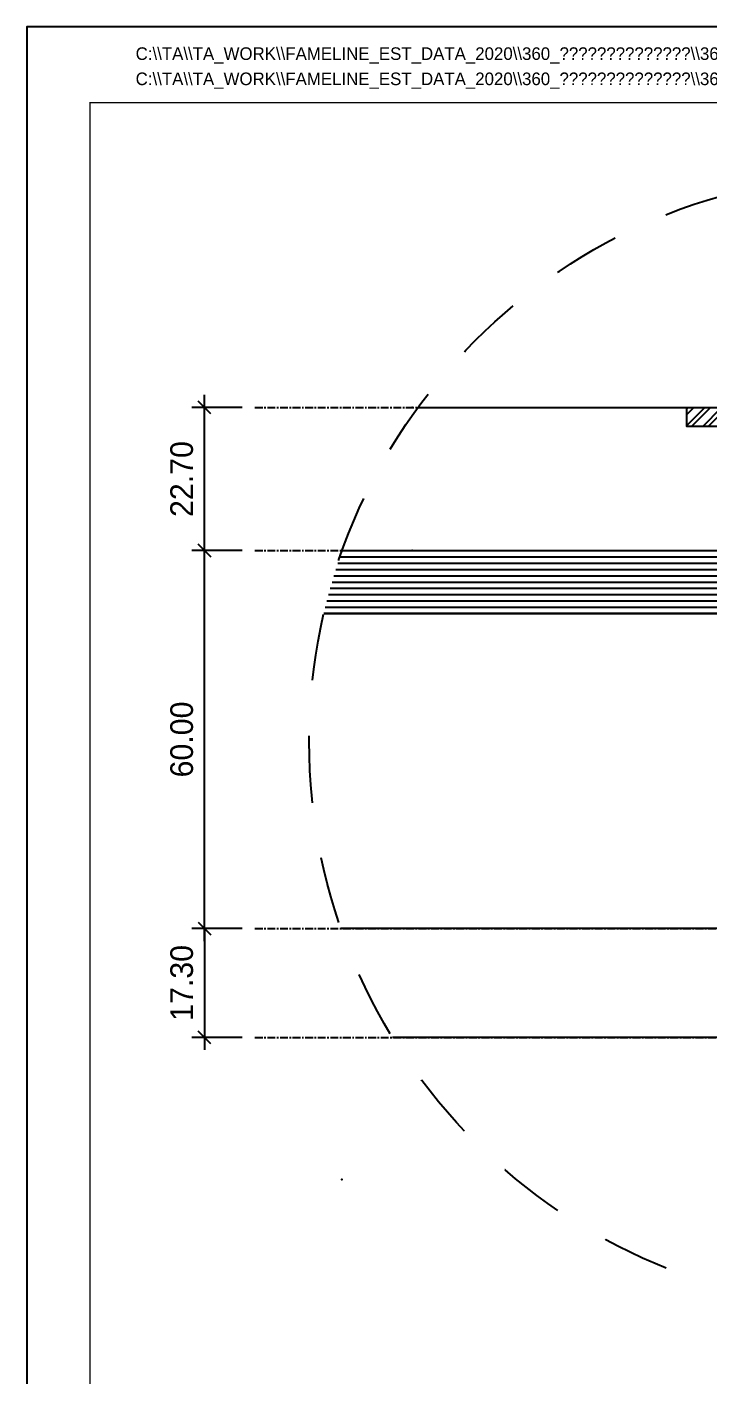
# Model space of a CAD drawing. Header units: millimetres. Extents: x -244126 to 368105, y -173968 to 259060.
# Drawn here: x -10988.5 to -10880.3, y 56856.5 to 57070.5 of the extents above; entities that cross this region are included whole.
import ezdxf
from ezdxf.enums import TextEntityAlignment as Align
from ezdxf.xclip import XClip

# ---------------------------------------------------------------- set-up
doc = ezdxf.new("R2010")
doc.units = ezdxf.units.MM
doc.header["$MEASUREMENT"] = 0
doc.header["$XCLIPFRAME"] = 0
for name, pattern in [('005_GG_TA_LINE', [13.75, 5, -1.25, 1.25, -1.25, 5]), ('ACAD_ISO04W100', [30, 24, -3, 0, -3]), ('CENTER', [2, 1.25, -0.25, 0.25, -0.25]), ('HIDDEN', [9.524999999999999, 6.35, -3.175]), ('TA_HL_002.00', [13, 7.1, -5.9]), ('TA_HL_003.00000', [19.5, 10.65, -8.85])]:
    doc.linetypes.add(name, pattern=pattern)
for name, color, linetype in [('000 - D I M', 6, 'Continuous'), ('000 - GRID', 8, 'CENTER'), ('000 - H A T C H', 8, 'Continuous'), ('000 - H I D D E N', 7, 'Continuous'), ('000 - L I N E 0.1', 1, 'Continuous'), ('000 - SYMBOL CON', 1, 'Continuous'), ('000 - T E X T', 4, 'Continuous'), ('000 - TITLEBLOCK', 4, 'Continuous'), ('000 - WIPEOUT', 250, 'Continuous'), ('001 - ASCESSORIES', 1, 'Continuous'), ('002 - STRUCTURAL STEEL', 4, 'Continuous'), ('A03_SUN LOUVER', 7, 'Continuous'), ('A04_TUBE SERIES', 7, 'Continuous')]:
    doc.layers.add(name, color=color, linetype=linetype)
doc.styles.add('Cetury Gothic', font='GOTHIC.TTF')
doc.styles.add('CORDIA', font='cordia.shx')
doc.styles.add('TA', font='Cordia New.ttf', dxfattribs={"height": 4.5})
doc.dimstyles.new('DIM E-E', dxfattribs={"dimscale": 2, "dimtxt": 0.18, "dimasz": 0.1, "dimexe": 0.1, "dimexo": 0.1, "dimgap": 0.09, "dimtad": 1, "dimtoh": 1, "dimzin": 0, "dimdsep": 46, "dimtxsty": 'CORDIA', "dimblk": 'OBLIQUE', "dimcen": 0.1, "dimdle": 0.1, "dimclrd": 40, "dimclre": 140, "dimclrt": 3, "dimadec": 0, "dimazin": 0, "dimtfac": 1, "dimtix": 1, "dimtmove": 2, "dimatfit": 3, "dimfxl": 1, "dimtolj": 1, "dimtzin": 0, "dimarcsym": 0})

# ---------------------------------------------------------------- blocks, each defined once
blk = doc.blocks.new('A$Cfd196da9')
at = {"color": 0, "linetype": 'ByBlock', "const_width": 0.1}
blk.add_lwpolyline([(-143.5, -98.00000000003524), (96.5, -98.00000000003524), (96.5, 98.99999999999818), (-143.5, 98.99999999999818)], close=True, dxfattribs=at)
blk = doc.blocks.new('*U1680')
at = {"linetype": '005_GG_TA_LINE'}
blk.add_point((50, 236.9999999999629), dxfattribs=at)
at = {"layer": '000 - L I N E 0.1', "color": 21, "linetype": 'Continuous'}
blk.add_lwpolyline([(14.23942678061212, 420), (0, 420), (0, 405.7605732193879)], dxfattribs=at)
at = {"layer": '000 - TITLEBLOCK', "color": 250}
blk.add_lwpolyline([(0, 0), (594, 0), (594, 420), (0, 420)], close=True, dxfattribs=at)
at = {"layer": '000 - T E X T', "color": 3, "xscale": 2, "yscale": 2, "zscale": 2}
blk.add_blockref('A$Cfd196da9', (297, 210), dxfattribs=at)
at = {"color": 4, "style": 'TA'}
blk.add_attdef('PAPER_SIZE', text='', height=2.501996734691533, dxfattribs=at).set_placement((568.5990135701577, 9.974056278897478), align=Align.MIDDLE_RIGHT)
blk.add_attdef('SCALE_SIZE', text='', height=2.501996734691533, dxfattribs=at).set_placement((573.5108402257829, 10.02616452662733), align=Align.MIDDLE_LEFT)
at = {"layer": '000 - T E X T', "color": 250, "style": 'TA'}
for tag, height, p in [('SUPERLINK', 2, (17.26463526980069, 415.7653398632592)), ('NAMEFILE', 2, (17.26463526980069, 411.7648986908698)), ('SC', 40, (3.363757568388337, 375.2105322544021))]:
    blk.add_attdef(tag, text='', height=height, dxfattribs=at).set_placement(p, align=Align.MIDDLE_LEFT)
at = {"layer": '000 - T E X T', "color": 4, "style": 'TA'}
for tag, height, p in [('PRELIM_NAME_JOB_1', 2, (524.6650049813361, 330.1910098792705)), ('PRELIM_NAME_JOB_2', 2, (524.6650049813361, 325.8277144555959)), ('PRELIM_NAME_PROJECT_1', 3, (494.8065500009579, 309.3102591053976)), ('PRELIM_NAME_PROJECT_2', 3, (494.8065500009579, 301.9102591053979)), ('PRELIM_NAME_PROJECT_3', 3, (494.8065500009579, 294.5102591053983)), ('PRELIM_NAME_TITLE_3', 2.4, (495.5065500009587, 73.98807190992738)), ('PRELIM_NAME_TITLE_1', 1.2, (247.7532750004793, 43.65403595496355)), ('PRELIM_NAME_TITLE_2', 1.2, (247.7532750004793, 40.32403595496362)), ('DRAWING_NO1', 2.4, (494.6108710958615, 32.91537826389776)), ('DRAWING_NO2', 2.4, (494.6108710958615, 24.91449591911896))]:
    blk.add_attdef(tag, text='', height=height, dxfattribs=at).set_placement(p, align=Align.MIDDLE_LEFT)
at = {"layer": '000 - T E X T', "color": 4, "style": 'Cetury Gothic'}
for tag, p in [('SHEET_NO.', (561.5789428620446, 33.99774362902372)), ('TOTAL_SHEET_NO.', (560.9658428601324, 17.63984143132984))]:
    blk.add_attdef(tag, text='', height=3.6, dxfattribs=at).set_placement(p, align=Align.CENTER)
at = {"layer": '000 - T E X T', "color": 4, "style": 'TA'}
blk.add_attdef('NAME_REMARK', (55.28589976401418, 17.30396926597859), '', height=4, dxfattribs=at)
blk = doc.blocks.new('000 - ASSCESSORIES_FAMELINE_AL.C-CARRIER_FOR_140Z_CUT_VIEW')
at = {"layer": '000 - H A T C H'}
h = blk.add_hatch(dxfattribs=at)
h.set_pattern_fill('ANSI32', color=8, angle=-90.00000000000001)
h.set_pattern_definition([(315, (-4910.460904682511, 2978.485580283244), (0.2651650429449554, 0.2651650429449553), []), (315, (-4910.460904682511, 2978.308803588244), (0.2651650429449554, 0.2651650429449553), [])])
edge = h.paths.add_edge_path()
edge.add_line((-8.549250196665525e-11, 7.846248644038496), (8.549250196665525e-11, -7.846248644037587))
edge.add_arc((1.000000000116106, -7.846248644023336), 1.000000000030614, 180.0000000008165, 257.5812553980531)
edge.add_line((0.7849451612000848, -8.82285061838138), (78.8064506449191, -24.98354483100957))
edge.add_line((78.8064506449191, -24.98354483100957), (78.99999999992178, -24.1046030541911))
edge.add_line((78.99999999992178, -24.1046030541911), (1.68494516120154, -8.09947439806001))
edge.add_arc((1.900000000118371, -7.122872423701315), 1.000000000031423, 180.0000000008538, 257.5812553980159, ccw=False)
edge.add_line((0.9000000000869477, -7.122872423716217), (0.8999999999159627, 7.122872423717126))
edge.add_arc((1.900000000017166, 7.122872423608487), 1.000000000101203, 102.41874459516617, 179.9999999937754, ccw=False)
edge.add_line((1.68494516120154, 8.09947439806092), (78.99999999992178, 24.1046030541911))
edge.add_line((78.99999999992178, 24.1046030541911), (78.8064506449191, 24.98354483100957))
edge.add_line((78.8064506449191, 24.98354483100957), (0.7849451612000848, 8.82285061838229))
edge.add_arc((1.000000000017329, 7.846248643928556), 1.000000000102822, 102.4187445952408, 179.9999999937009)
at = {"layer": '001 - ASCESSORIES', "color": 0}
blk.add_lwpolyline([(-8.549250196665525e-11, 7.846248644038496), (8.549250196665525e-11, -7.846248644037587, 0.3520636612628593), (0.7849451612000848, -8.82285061838138), (78.8064506449191, -24.98354483100957), (78.99999999992178, -24.1046030541911), (1.68494516120154, -8.09947439806001, -0.3520636612624937), (0.9000000000869477, -7.122872423716217), (0.8999999999159627, 7.122872423717126, -0.3520636612695909), (1.68494516120154, 8.09947439806092), (78.99999999992178, 24.1046030541911), (78.8064506449191, 24.98354483100957), (0.7849451612000848, 8.82285061838229, 0.3520636612688597)], format="xyb", close=True, dxfattribs=at)
blk = doc.blocks.new('AL.U-PROFILE_BRACKET_FITTING_65x100x65mm._(L-2400mm.)_CUT_VIEW')
at = {"layer": '000 - H A T C H'}
h = blk.add_hatch(dxfattribs=at)
h.set_pattern_fill('ANSI32', color=8, scale=5)
h.set_pattern_definition([(45, (11530.89770652824, -55918.44244244792), (-1.325825214724777, 1.325825214724777), []), (45, (11531.78159000324, -55918.44244244792), (-1.325825214724777, 1.325825214724777), [])])
h.paths.add_polyline_path([(-3, 47), (-65, 46.99999999995634), (-65, 50), (0, 50), (0, -50), (-3, -50.00000000000728)])
at = {"layer": 'A04_TUBE SERIES', "color": 3}
blk.add_lwpolyline([(-3, 47), (-65, 46.99999999995634), (-65, 50), (0, 50), (0, -50), (-3, -50.00000000000728), (-3, 47)], dxfattribs=at)
blk = doc.blocks.new('SCREW No.8 - 191')
at = {"layer": '000 - H A T C H'}
h = blk.add_hatch(color=250, dxfattribs=at)
h.dxf.hatch_style = 1
edge = h.paths.add_edge_path()
edge.add_line((0.002000000000407454, -0.007242061488796032), (0.001999999999952706, -0.005959526135484346))
edge.add_arc((0.001572131986449676, -0.005004541472089848), 0.001046454367995916, 294.1341226628614, 332.4587230054021)
edge.add_arc((0.00251281483542698, -0.004831812036172785), 0.0006567219107839141, 218.6596436729191, 268.88189727229064, ccw=False)
edge.add_line((0.002000000000407454, -0.005242061488388579), (0.001999999999952706, -0.003959526135986387))
edge.add_arc((0.001572131986449676, -0.003004541472591889), 0.001046454367995916, 294.1341226628614, 332.4587230054021)
edge.add_arc((0.00251281483542698, -0.002831812036674826), 0.0006567219107839141, 218.6596436729191, 268.88189727229064, ccw=False)
edge.add_line((0.002000000000407454, -0.00324206148889062), (0.001999999999952706, -0.001959526135578933))
edge.add_arc((0.001572131986449676, -0.001004541472184435), 0.001046454367995916, 294.1341226628614, 332.4587230054021)
edge.add_arc((0.00251281483542698, -0.0008318120362673723), 0.0006567219107839141, 225.6091470561495, 268.88189727229064, ccw=False)
edge.add_line((0.002053405502920214, -0.001301095248663849), (0.00250000000005457, -6.938893903907228e-18))
edge.add_line((0.00250000000005457, -6.938893903907228e-18), (0.004500000000007276, -6.938893903907228e-18))
edge.add_line((0.004500000000007276, -6.938893903907228e-18), (0.004500000000007276, 0.0004999999996471091))
edge.add_arc((-4.547473508864641e-13, -0.007337500000176085), 0.009037500000076724, 60.13716564062657, 86.01192822853085)
edge.add_line((0.0006285472118179314, 0.001678116154835152), (0.0006285472118179314, 0.0009934728495863965))
edge.add_line((0.0006285472118179314, 0.0009934728495863965), (-0.000564256135476171, 0.0009934728495863965))
edge.add_line((-0.000564256135476171, 0.0009934728495863965), (-0.000564256135476171, 0.001682368139881874))
edge.add_arc((-4.547473508864641e-13, -0.007337499999948711), 0.009037499999769851, 93.57958905786862, 119.8628343536553)
edge.add_line((-0.004500000000007276, 0.0005000000001018634), (-0.004500000000007276, 0))
edge.add_line((-0.004500000000007276, -6.938893903907228e-18), (-0.00250000000005457, -6.938893903907228e-18))
edge.add_line((-0.00250000000005457, -6.938893903907228e-18), (-0.001999999999952706, -0.001798302246243118))
edge.add_line((-0.001999999999952706, -0.001798302246243118), (-0.001999999999952706, -0.002141140745152377))
edge.add_arc((-0.002869498795917025, -0.001719220970699105), 0.0009664597520114843, 292.4775851523066, 334.1152605710679, ccw=False)
edge.add_arc((-0.00189658614954169, -0.002018123876268881), 0.0008468196992643867, 224.5560261849951, 262.9855147651136)
edge.add_line((-0.001999999999952706, -0.002858605392248144), (-0.001999999999952706, -0.004141140744650336))
edge.add_arc((-0.002869498795917025, -0.003719220970197064), 0.0009664597520114843, 292.4775851523066, 334.1152605710679, ccw=False)
edge.add_arc((-0.00189658614954169, -0.004018123875766839), 0.0008468196992643867, 224.5560261849951, 262.9855147651136)
edge.add_line((-0.001999999999952706, -0.004858605391746103), (-0.001999999999952706, -0.00614114074505779))
edge.add_arc((-0.002869498795917025, -0.005719220970604517), 0.0009664597520114843, 292.4775851523066, 334.1152605710679, ccw=False)
edge.add_arc((-0.00189658614954169, -0.006018123876174293), 0.0008468196992643867, 224.5560261849951, 262.9855147651136)
edge.add_line((-0.001999999999952706, -0.006858605392153556), (-0.001999999999952706, -0.008141140744555748))
edge.add_arc((-0.002869498795917025, -0.007719220970102476), 0.0009664597520114843, 292.4775851523066, 334.1152605710679, ccw=False)
edge.add_arc((-0.00189658614954169, -0.008018123875672252), 0.0008468196992643867, 224.5560261849951, 262.9855147651136)
edge.add_line((-0.001999999999952706, -0.008858605391651515), (-0.001999999999952706, -0.0101411407449632))
edge.add_arc((-0.002869498795917025, -0.00971922097050993), 0.0009664597520114843, 292.4775851523066, 334.1152605710679, ccw=False)
edge.add_arc((-0.00189658614954169, -0.01001812387607971), 0.0008468196992643867, 224.5560261849951, 262.9855147651136)
edge.add_line((-0.001999999999952706, -0.01085860539205897), (-0.001999999999952706, -0.01214114074491591))
edge.add_arc((-0.002869498795462277, -0.01171922097023526), 0.0009664597517016227, 292.4775851325489, 334.11526054717115, ccw=False)
edge.add_arc((-0.00189658614954169, -0.01201812387557766), 0.0008468196992643867, 224.5560261849951, 262.9855147651136)
edge.add_line((-0.001999999999952706, -0.01285860539155693), (-0.001999999999952706, -0.01362908327860169))
edge.add_line((-0.001999999999952706, -0.01362908327860169), (-0.001824049031256436, -0.01410159227793884))
edge.add_arc((-0.002693547827220755, -0.01367967250348557), 0.0009664597520114843, 292.4775851523066, 334.1152605710679, ccw=False)
edge.add_arc((-0.00172063518084542, -0.01397857540905535), 0.0008468196992643867, 224.5560261849951, 262.9855147651136)
edge.add_line((-0.001824049031256436, -0.01481905692503461), (-0.001577516937231849, -0.01476364395216479))
edge.add_line((-0.001577516937231849, -0.01476364395216479), (-0.001136817694259662, -0.01594712341807281))
edge.add_arc((-0.002006316490223981, -0.01552520364361954), 0.0009664597520114843, 292.4775851523066, 334.1152605710679, ccw=False)
edge.add_arc((-0.001033403843848646, -0.01582410654918932), 0.0008468196992643867, 224.5560261849951, 262.9855147651136)
edge.add_line((-0.001136817694259662, -0.01666458806516858), (-0.0008902855997803272, -0.01660917509207139))
edge.add_line((-0.0008902855997803272, -0.01660917509207139), (0, -0.01900000000000546))
edge.add_line((0, -0.01900000000000546), (0.001052930587320589, -0.01617239875145061))
edge.add_line((0.001052930587320589, -0.01617239875145061), (0.001344501272342313, -0.01610686246272054))
edge.add_arc((0.0009166332588392834, -0.01515187779932604), 0.001046454367995916, 294.1341226628614, 332.4587230054021)
edge.add_arc((0.001857316107816587, -0.01497914836340897), 0.0006567219107839141, 218.6596436729191, 268.88189727229064, ccw=False)
edge.add_line((0.001344501272797061, -0.01538939781562477), (0.001865711222308164, -0.01398971019921192))
edge.add_line((0.001865711222308164, -0.01398971019921192), (0.001999999999952706, -0.01395952613574992))
edge.add_arc((0.001572131986449676, -0.01300454147235542), 0.001046454367995916, 294.1341226628614, 332.4587230054021)
edge.add_arc((0.00251281483542698, -0.01283181203643836), 0.0006567219107839141, 218.6596436729191, 268.88189727229064, ccw=False)
edge.add_line((0.002000000000407454, -0.01324206148865415), (0.001999999999952706, -0.01195952613579721))
edge.add_arc((0.001572131986449676, -0.01100454147240271), 0.001046454367995916, 294.1341226628614, 332.4587230054021)
edge.add_arc((0.00251281483542698, -0.01083181203648565), 0.0006567219107839141, 218.6596436729191, 268.88189727229064, ccw=False)
edge.add_line((0.002000000000407454, -0.01124206148870145), (0.001999999999952706, -0.009959526135389758))
edge.add_arc((0.001572131986449676, -0.00900454147199526), 0.001046454367995916, 294.1341226628614, 332.4587230054021)
edge.add_arc((0.00251281483542698, -0.008831812036078197), 0.0006567219107839141, 218.6596436729191, 268.88189727229064, ccw=False)
edge.add_line((0.002000000000407454, -0.009242061488293991), (0.001999999999952706, -0.0079595261358918))
edge.add_arc((0.001572131986449676, -0.007004541472497301), 0.001046454367995916, 294.1341226628614, 332.4587230054021)
edge.add_arc((0.00251281483542698, -0.006831812036580238), 0.0006567219107839141, 218.6596436729191, 268.88189727229064, ccw=False)
at = {"layer": '001 - ASCESSORIES', "color": 0}
for p, q in [((-0.004500000000007276, -6.938893903907228e-18), (-0.004500000000007276, 0.0005000000001018634)), ((0.004500000000007276, 0.0005000000001018634), (-0.004500000000007276, 0.0005000000001018634)), ((-0.000564256135476171, 0.001682368139881874), (-0.000564256135476171, 0.0009934728495863965)), ((-0.000564256135476171, 0.0009934728495863965), (0.0006285472118179314, 0.0009934728495863965)), ((0, -6.938893903907228e-18), (0, 0.0005000000001018634)), ((0.0006285472118179314, 0.0009934728495863965), (0.0006285472118179314, 0.001678116154835152)), ((0.004500000000007276, -6.938893903907228e-18), (0.004500000000007276, 0.0005000000001018634)), ((0.004500000000007276, -6.938893903907228e-18), (-0.004500000000007276, -6.938893903907228e-18)), ((-0.00250000000005457, -6.938893903907228e-18), (-0.001999999999952706, -0.001798302246243118)), ((-0.00250000000005457, -0.002612257975670225), (0.00250000000005457, -0.001488408905061085)), ((-0.001999999999952706, -0.002141140745152377), (-0.001999999999952706, -0.001798302246243118)), ((0.001999999999952706, -0.003242061487981125), (0.001999999999952706, -0.001959526135578933)), ((0.002053405502920214, -0.001301095248891222), (0.00250000000005457, -6.938893903907228e-18)), ((-0.00250000000005457, -0.004612257975168184), (0.00250000000005457, -0.003488408905468539)), ((-0.001999999999952706, -0.004141140744650336), (-0.001999999999952706, -0.002858605392248144)), ((0.001999999999952706, -0.005242061487479084), (0.001999999999952706, -0.003959526135986387)), ((-0.00250000000005457, -0.006612257975575637), (0.00250000000005457, -0.005488408904966498)), ((-0.001999999999952706, -0.00614114074505779), (-0.001999999999952706, -0.004858605391746103)), ((0.001999999999952706, -0.007242061487886538), (0.001999999999952706, -0.005959526135484346)), ((-0.00250000000005457, -0.008612257975073596), (0.00250000000005457, -0.007488408905373951)), ((-0.001999999999952706, -0.008141140744555748), (-0.001999999999952706, -0.006858605392153556)), ((0.001999999999952706, -0.009242061488293991), (0.001999999999952706, -0.0079595261358918)), ((-0.00250000000005457, -0.01061225797548105), (0.00250000000005457, -0.00948840890487191)), ((-0.001999999999952706, -0.0101411407449632), (-0.001999999999952706, -0.008858605391651515)), ((0.001999999999952706, -0.0112420614882467), (0.001999999999952706, -0.009959526135844506)), ((-0.00250000000005457, -0.01261225797497901), (0.00250000000005457, -0.01148840890527936)), ((-0.001999999999952706, -0.01214114074491591), (-0.001999999999952706, -0.01085860539160422)), ((0.001999999999952706, -0.0132420614881994), (0.001999999999952706, -0.01195952613579721)), ((-0.0023240490313583, -0.01457270950845669), (0.00250000000005457, -0.01348840890523207)), ((-0.001999999999952706, -0.01362908327860169), (-0.001999999999952706, -0.01285860539155693)), ((-0.001999999999952706, -0.01362908327860169), (-0.001824049031256436, -0.01410159227793884)), ((-0.001577516937231849, -0.01476364395216479), (-0.001136817694259662, -0.01594712341807281)), ((0.001865711222308164, -0.01398971019943929), (0.001344501272797061, -0.01538939781562477)), ((-0.001636817694361525, -0.01641824064859066), (0.001844501272444177, -0.01563574523220269)), ((-0.0008902855997803272, -0.01660917509229876), (0, -0.01900000000000546)), ((0.001052930587320589, -0.01617239875145061), (0, -0.01900000000000546))]:
    blk.add_line(p, q, dxfattribs=at)
for points in [[(-0.001999999999952706, -0.002141140745152377), (0.002000000000407454, -0.001242061488483166, 0.2227123084971428), (0.002500000000509317, -0.001488408905061085, -0.1687989538478069), (0.001999999999952706, -0.001959526135578933), (-0.001999999999952706, -0.002858605392248144, -0.1692696917056407), (-0.00250000000005457, -0.002612257975670225, 0.1837042771978037)], [(-0.001999999999952706, -0.004141140744650336), (0.002000000000407454, -0.00324206148889062, 0.2227123084971428), (0.002500000000509317, -0.003488408905468539, -0.1687989538478069), (0.001999999999952706, -0.003959526135986387), (-0.001999999999952706, -0.004858605391746103, -0.1692696917056407), (-0.00250000000005457, -0.004612257975168184, 0.1837042771978037)], [(-0.001999999999952706, -0.00614114074505779), (0.002000000000407454, -0.005242061488388579, 0.2227123084971428), (0.002500000000509317, -0.005488408904966498, -0.1687989538478069), (0.001999999999952706, -0.005959526135484346), (-0.001999999999952706, -0.006858605392153556, -0.1692696917056407), (-0.00250000000005457, -0.006612257975575637, 0.1837042771978037)], [(-0.001999999999952706, -0.008141140744555748), (0.002000000000407454, -0.007242061488796032, 0.2227123084971428), (0.002500000000509317, -0.007488408905373951, -0.1687989538478069), (0.001999999999952706, -0.0079595261358918), (-0.001999999999952706, -0.008858605391651515, -0.1692696917056407), (-0.00250000000005457, -0.008612257975073596, 0.1837042771978037)], [(-0.001999999999952706, -0.0101411407449632), (0.002000000000407454, -0.009242061488293991, 0.2227123084971428), (0.002500000000509317, -0.00948840890487191, -0.1687989538478069), (0.001999999999952706, -0.009959526135389758), (-0.001999999999952706, -0.01085860539205897, -0.1692696917056407), (-0.00250000000005457, -0.01061225797548105, 0.1837042771978037)], [(-0.001999999999952706, -0.01214114074446116), (0.002000000000407454, -0.01124206148870145, 0.2227123084971428), (0.002500000000509317, -0.01148840890527936, -0.1687989538478069), (0.001999999999952706, -0.01195952613579721), (-0.001999999999952706, -0.01285860539155693, -0.1692696917056407), (-0.00250000000005457, -0.01261225797497901, 0.1837042771978037)], [(-0.001824049031256436, -0.01410159227793884), (0.002000000000407454, -0.01324206148865415, 0.2227123084971428), (0.002500000000509317, -0.01348840890523207, -0.1687989538478069), (0.001999999999952706, -0.01395952613574992), (-0.001824049031256436, -0.01481905692503461, -0.1692696917056407), (-0.0023240490313583, -0.01457270950845669, 0.1837042771978037)], [(-0.001136817694259662, -0.01594712341807281), (0.001344501272797061, -0.01538939781562477, 0.2227123084971428), (0.001844501272898924, -0.01563574523220269, -0.1687989538478069), (0.001344501272342313, -0.01610686246272054), (-0.001136817694259662, -0.01666458806516858, -0.1692696917056407), (-0.001636817694361525, -0.01641824064859066, 0.1837042771978037)]]:
    blk.add_lwpolyline(points, format="xyb", close=True, dxfattribs=at)
for start, end in [(93.57958906070336, 119.8628343567551), (60.13716564345488, 86.01192823132034)]:
    blk.add_arc((0, -0.007337500000176085), 0.009037499999938388, start, end, dxfattribs=at)
at = {"layer": 'Defpoints', "color": 250, "linetype": 'HIDDEN', "ltscale": 0.001}
blk.add_line((0, -0.05418453891507358), (3.469446951953614e-18, 0.003769262627057617), dxfattribs=at)
at = {"layer": '001 - ASCESSORIES', "color": 0, "insert": (-4.790144885191694e-06, -0.00854776463074814), "char_height": 0.001, "width": 0.05968444922580751, "attachment_point": 2, "style": 'Cetury Gothic'}
blk.add_mtext('\\A1;{\\H2.1x;\\C150;\\S3/4;\\H0.47634x; }', dxfattribs=at)
blk = doc.blocks.new('*U704')
at = {"layer": '000 - H I D D E N', "color": 8, "linetype": 'HIDDEN', "ltscale": 0.001}
blk.add_line((-7.686873282462126e-19, -0.05418453891507358), (2.779959549603383e-18, 0.003769262627057623), dxfattribs=at)
at = {"layer": '000 - L I N E 0.1', "color": 1}
blk.add_blockref('SCREW No.8 - 191', (0, 0), dxfattribs=at)
blk = doc.blocks.new('*U3728')
at = {"layer": '000 - H A T C H'}
h = blk.add_hatch(color=250, dxfattribs=at)
h.dxf.hatch_style = 1
h.paths.add_polyline_path([(0.002499999999904278, -0.002999999999999999), (-0.002499999999946129, -0.002999999999999999), (-0.002499999999946129, -0.008967440600295931), (-0.004149662252075359, -0.008967440600295931), (-0.002499999999946129, -0.01579656356480288), (-0.001875000000043214, -0.01579656356480288), (-0.001875000000043214, -0.01704656356460871), (-0.002499999999946129, -0.01704656356460871), (-0.002499999999946129, -0.01829656356441454), (-0.001875000000043214, -0.01829656356441454), (-0.001875000000043214, -0.01954656356453392), (-0.002499999999946129, -0.01954656356453392), (-0.002499999999946129, -0.02079656356465329), (-0.001875000000043214, -0.02079656356465329), (-0.001875000000043214, -0.02204656356445912), (-0.002499999999946129, -0.02204656356445912), (-0.002499999999946129, -0.02329656356457849), (-0.001249999999826756, -0.02454656356469787), (-0.0005000000000686747, -0.02454656356469787), (-0.0005000000000686747, -0.01026871760849548), (0.0005000000000268236, -0.01026871760849548), (0.0005000000000268236, -0.02454656356469787), (0.001249999999784904, -0.02454656356469787), (0.002499999999904278, -0.02329656356457849), (0.002499999999904278, -0.02204656356445912), (0.001875000000001363, -0.02204656356445912), (0.001875000000001363, -0.02079656356465329), (0.002499999999904278, -0.02079656356465329), (0.002499999999904278, -0.01954656356453392), (0.001875000000001363, -0.01954656356453392), (0.001875000000001363, -0.01829656356441454), (0.002499999999904278, -0.01829656356441454), (0.002499999999904278, -0.01704656356460871), (0.001875000000001363, -0.01704656356460871), (0.001875000000001363, -0.01579656356480288), (0.002499999999904278, -0.01579656356480288), (0.004149662252033507, -0.008967440600295931), (0.002499999999904278, -0.008967440600295931)])
at = {"layer": '001 - ASCESSORIES'}
blk.add_blockref('*U704', (-2.09277040141842e-14, 0), dxfattribs=at)
at = {"color": 0}
blk.add_wipeout([(0.002499999999904275, -0.0030000000000000096), (-0.0024999999999461304, -0.0030000000000000096), (-0.0024999999999461304, -0.008967440600295938), (-0.004149662252075359, -0.008967440600295938), (-0.0024999999999461304, -0.015796563564802885), (-0.0018750000000432136, -0.015796563564802885), (-0.0018750000000432136, -0.017046563564608715), (-0.0024999999999461304, -0.017046563564608715), (-0.0024999999999461304, -0.018296563564414545), (-0.0018750000000432136, -0.018296563564414545), (-0.0018750000000432136, -0.01954656356453392), (-0.0024999999999461304, -0.01954656356453392), (-0.0024999999999461304, -0.020796563564653293), (-0.0018750000000432136, -0.020796563564653293), (-0.0018750000000432136, -0.02204656356445912), (-0.0024999999999461304, -0.02204656356445912), (-0.0024999999999461304, -0.023296563564578494), (-0.0012499999998267577, -0.024546563564697865), (-0.0005000000000686773, -0.024546563564697865), (-0.0005000000000686773, -0.01026871760849549), (0.0005000000000268219, -0.01026871760849549), (0.0005000000000268219, -0.024546563564697865), (0.0012499999997849023, -0.024546563564697865), (0.002499999999904275, -0.023296563564578494), (0.002499999999904275, -0.02204656356445912), (0.0018750000000013617, -0.02204656356445912), (0.0018750000000013617, -0.020796563564653293), (0.002499999999904275, -0.020796563564653293), (0.002499999999904275, -0.01954656356453392), (0.0018750000000013617, -0.01954656356453392), (0.0018750000000013617, -0.018296563564414545), (0.002499999999904275, -0.018296563564414545), (0.002499999999904275, -0.017046563564608715), (0.0018750000000013617, -0.017046563564608715), (0.0018750000000013617, -0.015796563564802885), (0.002499999999904275, -0.015796563564802885), (0.004149662252033507, -0.008967440600295938), (0.002499999999904275, -0.008967440600295938)], dxfattribs=at).dxf.layer = '001 - ASCESSORIES'
at = {"layer": '000 - H I D D E N', "color": 8, "linetype": 'HIDDEN'}
blk.add_line((-2.092517444660097e-14, 0.002898243289533618), (-2.09307254783812e-14, -0.02732016626379347), dxfattribs=at)
at = {"layer": '001 - ASCESSORIES', "color": 0}
blk.add_lwpolyline([(-0.002499999999946129, -0.002999999999999999), (-0.002499999999946129, -0.008967440600295931), (-0.004149662252075359, -0.008967440600295931), (-0.002499999999946129, -0.01579656356480288), (-0.001875000000043214, -0.01579656356480288), (-0.001875000000043214, -0.01704656356460871), (-0.002499999999946129, -0.01704656356460871), (-0.002499999999946129, -0.01829656356441454), (-0.001875000000043214, -0.01829656356441454), (-0.001875000000043214, -0.01954656356453392), (-0.002499999999946129, -0.01954656356453392), (-0.002499999999946129, -0.02079656356465329), (-0.001875000000043214, -0.02079656356465329), (-0.001875000000043214, -0.02204656356445912), (-0.002499999999946129, -0.02204656356445912), (-0.002499999999946129, -0.02329656356457849), (-0.001249999999826756, -0.02454656356469787), (-0.0005000000000686747, -0.02454656356469787), (-0.0005000000000686747, -0.01026871760849548), (0.0005000000000268236, -0.01026871760849548), (0.0005000000000268236, -0.02454656356469787), (0.001249999999784904, -0.02454656356469787), (0.002499999999904278, -0.02329656356457849), (0.002499999999904278, -0.02204656356445912), (0.001875000000001363, -0.02204656356445912), (0.001875000000001363, -0.02079656356465329), (0.002499999999904278, -0.02079656356465329), (0.002499999999904278, -0.01954656356453392), (0.001875000000001363, -0.01954656356453392), (0.001875000000001363, -0.01829656356441454), (0.002499999999904278, -0.01829656356441454), (0.002499999999904278, -0.01704656356460871), (0.001875000000001363, -0.01704656356460871), (0.001875000000001363, -0.01579656356480288), (0.002499999999904278, -0.01579656356480288), (0.004149662252033507, -0.008967440600295931), (0.002499999999904278, -0.008967440600295931), (0.002499999999904278, -0.002999999999999999)], close=True, dxfattribs=at)
blk = doc.blocks.new('*U3744')
at = {"color": 250}
blk.add_wipeout([(50.00000000000003, 1.5099033134902113e-14), (50.00000000000003, 100), (0, 100), (0, 1.1990408665951678e-14)], dxfattribs=at).dxf.layer = '000 - WIPEOUT'
at = {"layer": '000 - H A T C H'}
h = blk.add_hatch(dxfattribs=at)
h.set_pattern_fill('ANSI32', color=256, scale=0.25)
h.set_pattern_definition([(45, (37.5, 87.50000000000102), (-1.683798022700467, 1.683798022700467), []), (45, (38.62253250000001, 87.50000000000102), (-1.683798022700467, 1.683798022700467), [])])
edge = h.paths.add_edge_path()
edge.add_line((50, 3), (50.00000000000001, 97))
edge.add_arc((47.00000000000001, 97), 3, 0, 90)
edge.add_line((47.00000000000001, 100), (3.000000000000014, 100))
edge.add_arc((3.000000000000014, 97), 3, 90, 180)
edge.add_line((1.4210854715202e-14, 97), (0, 3))
edge.add_arc((3, 3), 3, 180, 270)
edge.add_line((3, 0), (47, 0))
edge.add_arc((47, 3), 3, 270, 360)
edge = h.paths.add_edge_path(flags=16)
edge.add_line((47.69999999999999, 4.299999999999999), (47.7, 95.7))
edge.add_arc((45.7, 95.7), 2, 0, 90)
edge.add_line((45.7, 97.7), (4.300000000000011, 97.7))
edge.add_arc((4.300000000000013, 95.7), 2, 90, 180)
edge.add_line((2.300000000000013, 95.7), (2.299999999999999, 4.299999999999997))
edge.add_arc((4.299999999999999, 4.299999999999999), 2, 180, 270)
edge.add_line((4.299999999999999, 2.299999999999999), (45.69999999999999, 2.299999999999999))
edge.add_arc((45.69999999999999, 4.299999999999999), 2, 270, 360)
at = {"layer": '000 - H I D D E N', "color": 8, "linetype": 'HIDDEN'}
for p, q in [((50, 0), (1.4210854715202e-14, 100)), ((50.00000000000001, 100), (0, 0))]:
    blk.add_line(p, q, dxfattribs=at)
at = {"layer": '002 - STRUCTURAL STEEL', "color": 0}
for points in [[(50, 3), (50.00000000000001, 97, 0.414213562373095), (47.00000000000001, 100), (3.000000000000014, 100, 0.414213562373095), (1.4210854715202e-14, 97), (0, 3, 0.414213562373095), (3, 0), (47, 0, 0.414213562373095)], [(47.69999999999999, 4.299999999999999), (47.7, 95.7, 0.414213562373095), (45.7, 97.7), (4.300000000000013, 97.7, 0.414213562373095), (2.300000000000013, 95.7), (2.299999999999999, 4.299999999999999, 0.414213562373095), (4.299999999999999, 2.299999999999999), (45.69999999999999, 2.299999999999999, 0.414213562373095)]]:
    blk.add_lwpolyline(points, format="xyb", close=True, dxfattribs=at)
at = {"layer": 'Defpoints', "color": 250}
blk.add_lwpolyline([(50, 0), (50.00000000000001, 100), (1.4210854715202e-14, 100), (0, 0)], close=True, dxfattribs=at)
blk = doc.blocks.new('000 - FAMELINE_BUBBLE_TYP.DETAIL_AL.SUN_LOUVER_130Z+AL.SHEET.U-PROFILE_65x100x60mm._CUT_VIEW_TYPE_1')
at = {"color": 8}
for p, q in [((-85.43482896351998, 28.29999999953725), (25.00000000000546, 28.29999999953725)), ((-85.09706222912064, 29.29999999953725), (25.00000000000546, 29.29999999953725)), ((-86.0715400119243, 26.29999999953725), (25.00000000000546, 26.29999999953725)), ((-85.75960587610643, 27.29999999953725), (25.00000000000546, 27.29999999953725)), ((-86.6574289949931, 24.29999999953725), (25.00000000000546, 24.29999999953725)), ((-86.3707705188699, 25.29999999953725), (25.00000000000546, 25.29999999953725)), ((-87.19352040157901, 22.29999999953725), (25.00000000000546, 22.29999999953725)), ((-86.93163980980353, 23.29999999953725), (25.00000000000546, 23.29999999953725)), ((-87.44318155247856, 21.29999999953725), (25.00000000000546, 21.29999999953725))]:
    blk.add_line(p, q, dxfattribs=at)
at = {"layer": '000 - SYMBOL CON', "color": 2, "linetype": 'TA_HL_003.00000'}
blk.add_circle((0, 0), 90, dxfattribs=at)
at = {"layer": 'A03_SUN LOUVER', "color": 3}
blk.add_lwpolyline([(-84.74615035521128, 30.29999999953725), (25.00000000000546, 30.29999999953725), (25.00000000000546, 20.29999999954453), (-87.6807276430718, 20.29999999954453)], dxfattribs=at)
at = {"layer": 'A03_SUN LOUVER', "color": 2}
blk.add_lwpolyline([(-87.6807276430718, 20.29999999954453), (25.00000000000546, 20.29999999954453), (25.00000000000546, -29.70000000041182), (-84.95828388082919, -29.70000000041182)], dxfattribs=at)
at = {"layer": 'A04_TUBE SERIES', "color": 1}
blk.add_lwpolyline([(-72.73926037566343, 53.00000000001455), (35, 53.00000000001455), (35, -46.99999999998545), (-76.75285010995685, -46.99999999998545)], dxfattribs=at)
at = {"layer": 'A04_TUBE SERIES', "color": 1, "linetype": 'TA_HL_002.00'}
for points in [[(-11.82880332437344, 30.29999999953725), (-24.1046030541911, -28.99999999991996), (-24.98354483100957, -28.80645064491546), (-12.7407501177222, 30.29999999953725)], [(11.82880332437344, 30.29999999953725), (24.1046030541911, -28.99999999991996), (24.98354483100957, -28.80645064491546), (12.7407501177222, 30.29999999953725)]]:
    blk.add_lwpolyline(points, dxfattribs=at)
at = {"layer": '001 - ASCESSORIES', "color": 4}
ref = blk.add_blockref('000 - ASSCESSORIES_FAMELINE_AL.C-CARRIER_FOR_140Z_CUT_VIEW', (0, 50), dxfattribs=dict(at, rotation=270))
XClip(ref).set_block_clipping_path([(-3.000000000014552, -18.75848140984453), (19.700000000462754, 17.586733563795864)])
at = {"layer": 'A04_TUBE SERIES', "color": 3}
blk.add_blockref('AL.U-PROFILE_BRACKET_FITTING_65x100x65mm._(L-2400mm.)_CUT_VIEW', (35, 3.000000000014552), dxfattribs=at)
at = {"layer": '001 - ASCESSORIES', "xscale": 1000, "yscale": 1000, "zscale": 1000, "rotation": 90}
blk.add_blockref('*U3728', (32, 3.000000000014552), dxfattribs=at)
at = {"layer": 'A04_TUBE SERIES', "color": 3}
ref = blk.add_blockref('*U3744', (35, -46.99999999998545), dxfattribs=at)
XClip(ref).set_block_clipping_path([(-58.29371405922684, 133.9333243660016), (-98.63961030678924, 110.63961030677476), (-121.93332436601612, 70.29371405921238), (-121.93332436601617, 23.706285940758658), (-98.63961030678934, -16.63961030680376), (-58.29371405922694, -39.933324366030675), (-11.70628594077317, -39.9333243660307), (28.63961030678926, -16.63961030680384), (51.93332436601615, 23.706285940758587), (51.93332436601614, 70.29371405921235), (28.639610306789237, 110.63961030677476), (-11.70628594077321, 133.9333243660016)])
blk = doc.blocks.new('*U547')
at = {"color": 3}
blk.add_point((0, -130), dxfattribs=at)
at = {"layer": '000 - GRID', "color": 0, "linetype": 'ByBlock'}
blk.add_line((0, 25), (3.495173032126783e-14, -155), dxfattribs=at)
at = {"layer": '000 - GRID', "color": 0}
blk.add_point((0, 0), dxfattribs=at)
at = {"style": 'TA', "flags": 1}
blk.add_attdef('LOCATION', (6, 6), '', height=4.5, dxfattribs=at)
blk = doc.blocks.new('_Oblique')
at = {"color": 0, "linetype": 'ByBlock', "lineweight": -2}
blk.add_line((-0.5, -0.5), (0.5, 0.5), dxfattribs=at)
blk = doc.blocks.new('*D3747')
at = {"layer": '000 - D I M', "color": 40, "lineweight": -2, "transparency": 16777216}
for p, q in [((-10960.28249177024, 56927.40376245882), (-10960.28249177024, 56929.40376245882)), ((-10960.28249177024, 56927.40376245882), (-10960.28249177024, 56910.10376245924)), ((-10960.28249177024, 56910.10376245924), (-10960.28249177024, 56908.10376245924))]:
    blk.add_line(p, q, dxfattribs=at)
at = {"layer": '000 - D I M', "color": 140, "linetype": 'ACAD_ISO04W100', "lineweight": -2, "transparency": 16777216}
for p, q in [((-10954.28249177024, 56927.40376245882), (-10962.28249177024, 56927.40376245882)), ((-10954.28249177024, 56910.10376245924), (-10962.28249177024, 56910.10376245924))]:
    blk.add_line(p, q, dxfattribs=at)
at = {"layer": 'Defpoints', "color": 0, "transparency": 16777216}
for p in [(-10952.28249177024, 56927.40376245882), (-10960.28249177024, 56910.10376245924), (-10952.28249177024, 56910.10376245924)]:
    blk.add_point(p, dxfattribs=at)
at = {"layer": '000 - D I M', "color": 40, "lineweight": -2, "transparency": 16777216, "xscale": 2, "yscale": 2, "zscale": 2}
for p, rotation in [((-10960.28249177024, 56927.40376245882), 270), ((-10960.28249177024, 56910.10376245924), 90)]:
    blk.add_blockref('_Oblique', p, dxfattribs=dict(at, rotation=rotation))
at = {"layer": '000 - D I M', "color": 3, "transparency": 16777216, "insert": (-10963.88249177022, 56918.75376245902), "char_height": 3.6, "attachment_point": 5, "rotation": 90, "style": 'CORDIA'}
blk.add_mtext('\\A1;17.30', dxfattribs=at)
blk = doc.blocks.new('*D3748')
at = {"layer": '000 - D I M', "color": 40, "lineweight": -2, "transparency": 16777216}
blk.add_line((-10960.28249177024, 56985.40376245877), (-10960.28249177024, 57012.10376245924), dxfattribs=at)
at = {"layer": '000 - D I M', "color": 140, "linetype": 'ACAD_ISO04W100', "lineweight": -2, "transparency": 16777216}
for p, q in [((-10954.28249177024, 57010.10376245924), (-10962.28249177024, 57010.10376245924)), ((-10954.28249177024, 56987.40376245877), (-10962.28249177024, 56987.40376245877))]:
    blk.add_line(p, q, dxfattribs=at)
at = {"layer": 'Defpoints', "color": 0, "transparency": 16777216}
for p in [(-10960.28249177024, 57010.10376245924), (-10952.28249177024, 57010.10376245924), (-10952.28249177024, 56987.40376245877)]:
    blk.add_point(p, dxfattribs=at)
at = {"layer": '000 - D I M', "color": 40, "lineweight": -2, "transparency": 16777216, "xscale": 2, "yscale": 2, "zscale": 2}
for p, rotation in [((-10960.28249177024, 57010.10376245924), 90), ((-10960.28249177024, 56987.40376245877), 270)]:
    blk.add_blockref('_Oblique', p, dxfattribs=dict(at, rotation=rotation))
at = {"layer": '000 - D I M', "color": 3, "transparency": 16777216, "insert": (-10963.88249177022, 56998.75376245899), "char_height": 3.6, "attachment_point": 5, "rotation": 90, "style": 'CORDIA'}
blk.add_mtext('\\A1;22.70', dxfattribs=at)
blk = doc.blocks.new('*D3749')
at = {"layer": '000 - D I M', "color": 40, "lineweight": -2, "transparency": 16777216}
blk.add_line((-10960.28249177024, 56925.40376245882), (-10960.28249177024, 56989.40376245877), dxfattribs=at)
at = {"layer": '000 - D I M', "color": 140, "linetype": 'ACAD_ISO04W100', "lineweight": -2, "transparency": 16777216}
for p, q in [((-10954.28249177024, 56987.40376245877), (-10962.28249177024, 56987.40376245877)), ((-10954.28249177024, 56927.40376245882), (-10962.28249177024, 56927.40376245882))]:
    blk.add_line(p, q, dxfattribs=at)
at = {"layer": 'Defpoints', "color": 0, "transparency": 16777216}
for p in [(-10960.28249177024, 56987.40376245877), (-10952.28249177024, 56987.40376245877), (-10952.28249177024, 56927.40376245882)]:
    blk.add_point(p, dxfattribs=at)
at = {"layer": '000 - D I M', "color": 40, "lineweight": -2, "transparency": 16777216, "xscale": 2, "yscale": 2, "zscale": 2}
for p, rotation in [((-10960.28249177024, 56987.40376245877), 90), ((-10960.28249177024, 56927.40376245882), 270)]:
    blk.add_blockref('_Oblique', p, dxfattribs=dict(at, rotation=rotation))
at = {"layer": '000 - D I M', "color": 3, "transparency": 16777216, "insert": (-10963.88249177022, 56957.40376245878), "char_height": 3.6, "attachment_point": 5, "rotation": 90, "style": 'CORDIA'}
blk.add_mtext('\\A1;60.00', dxfattribs=at)

msp = doc.modelspace()

# ---------------------------------------------------------------- block references
at = {"layer": 'A04_TUBE SERIES', "color": 3}
msp.add_blockref('000 - FAMELINE_BUBBLE_TYP.DETAIL_AL.SUN_LOUVER_130Z+AL.SHEET.U-PROFILE_65x100x60mm._CUT_VIEW_TYPE_1', (-10853.64393644912, 56957.1037624592), dxfattribs=at)

# ---------------------------------------------------------------- dimensions: what is measured, and where the dimension line sits
at = {"layer": '000 - D I M', "color": 3}
for base, p1, p2, picture, middle in [((-10960.28249177024, 57010.10376245924), (-10952.28249177023, 56987.40376245874), (-10952.28249177023, 57010.10376245921), '*D3748', (-10963.88249177022, 56998.75376245899)), ((-10960.28249177024, 56987.40376245877), (-10952.28249177023, 56927.40376245879), (-10952.28249177023, 56987.40376245874), '*D3749', (-10963.88249177022, 56957.40376245878)), ((-10960.28249177024, 56910.10376245924), (-10952.28249177023, 56927.40376245879), (-10952.28249177023, 56910.10376245921), '*D3747', (-10963.88249177022, 56918.75376245902))]:
    dim = msp.add_linear_dim(base=base, p1=p1, p2=p2, angle=90, dimstyle='DIM E-E', override={"dimscale": 20}, dxfattribs=at)
    dim.commit()
    dim.dimension.update_dxf_attribs({"geometry": picture, "text_midpoint": middle})

# ---------------------------------------------------------------- next in the draw order: block references
at = {"color": 2, "linetype": 'TA_HL_003.00000'}
ref = msp.add_blockref('*U1680', (-10988.48140124787, 56650.53613747495), dxfattribs=at)
ref.add_attrib('SUPERLINK', 'C:\\\\TA\\\\TA_WORK\\\\FAMELINE_EST_DATA_2020\\\\360_กรมทางอากาศยาน\\\\360001_โครงการตึกตวรจค้นบุคคลและยานพาหนะก่อนเข้าพื้นที่เขตการบินท่าอากาศยานกระบี่\\\\01_FILE_OUT\\\\', dxfattribs={"layer": '000 - T E X T', "color": 250, "height": 2, "style": 'TA'}).set_placement((-10971.21676597808, 57066.30147733822), align=Align.MIDDLE_LEFT)
ref.add_attrib('NAMEFILE', 'C:\\\\TA\\\\TA_WORK\\\\FAMELINE_EST_DATA_2020\\\\360_กรมทางอากาศยาน\\\\360001_โครงการตึกตวรจค้นบุคคลและยานพาหนะก่อนเข้าพื้นที่เขตการบินท่าอากาศยานกระบี่\\\\01_FILE_OUT\\\\', dxfattribs={"layer": '000 - T E X T', "color": 250, "height": 2, "style": 'TA'}).set_placement((-10971.21676597808, 57062.30103616582), align=Align.MIDDLE_LEFT)
at = {"layer": '000 - GRID', "rotation": 90}
for p in [(-10927.28249177023, 57010.10376245921), (-10927.28249177023, 56987.40376245874), (-10927.28249177023, 56927.40376245879), (-10927.28249177023, 56910.10376245921)]:
    msp.add_blockref('*U547', p, dxfattribs=at)

doc.saveas('drawing.dxf')
